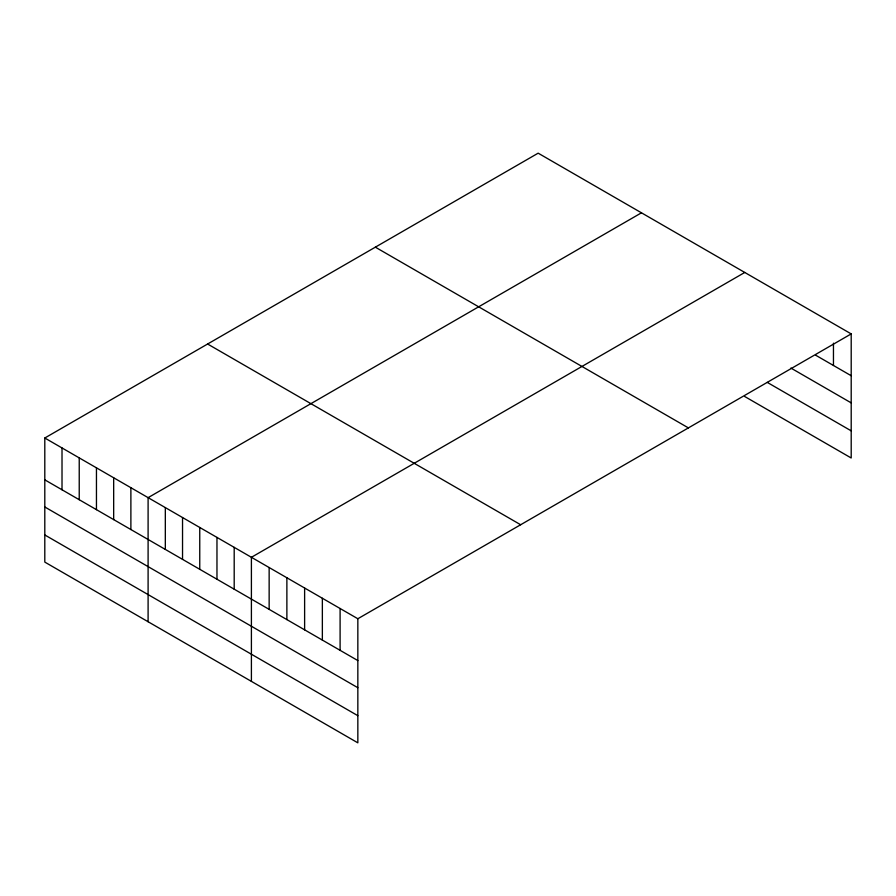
<?xml version="1.0" encoding="UTF-8"?>
<svg xmlns="http://www.w3.org/2000/svg" width="896" height="896" viewBox="0 0 896 896"><rect width="100%" height="100%" fill="white"/><g stroke="black" fill="none" stroke-linecap="round" stroke-linejoin="round"><path stroke-width="1.34" d="M44.8 438.01L357.84 618.744L357.84 742.829L44.8 562.094L44.8 438.01L538.16 153.171L851.2 333.906L851.2 457.99L744.766 396.536M641.469 212.811L148.098 497.661L148.098 621.734M744.766 272.451L251.406 557.301L251.406 681.374M357.84 618.744L851.2 333.906M815.718 355.242L851.2 375.726M790.888 368.054L851.2 402.875M767.234 382.368L851.2 430.842M375.357 247.173L688.386 427.896M207.614 344.019L520.643 524.742M44.8 479.842L357.84 660.565M44.8 506.979L357.84 687.714M44.8 534.957L357.84 715.68M833.459 343.179L833.459 365.49M340.099 608.507L340.099 650.328M322.358 598.259L322.358 640.091M304.618 588.022L304.618 629.843M286.877 577.774L286.877 619.606M269.147 567.538L269.147 609.358M234.192 547.355L234.192 589.176M216.966 537.421L216.966 579.242M199.752 527.475L199.752 569.296M182.538 517.541L182.538 559.362M165.323 507.595L165.323 549.416M130.883 487.715L130.883 529.536M113.669 477.77L113.669 519.602M96.454 467.835L96.454 509.656M79.229 457.89L79.229 499.722M62.014 447.955L62.014 489.776"/></g></svg>
